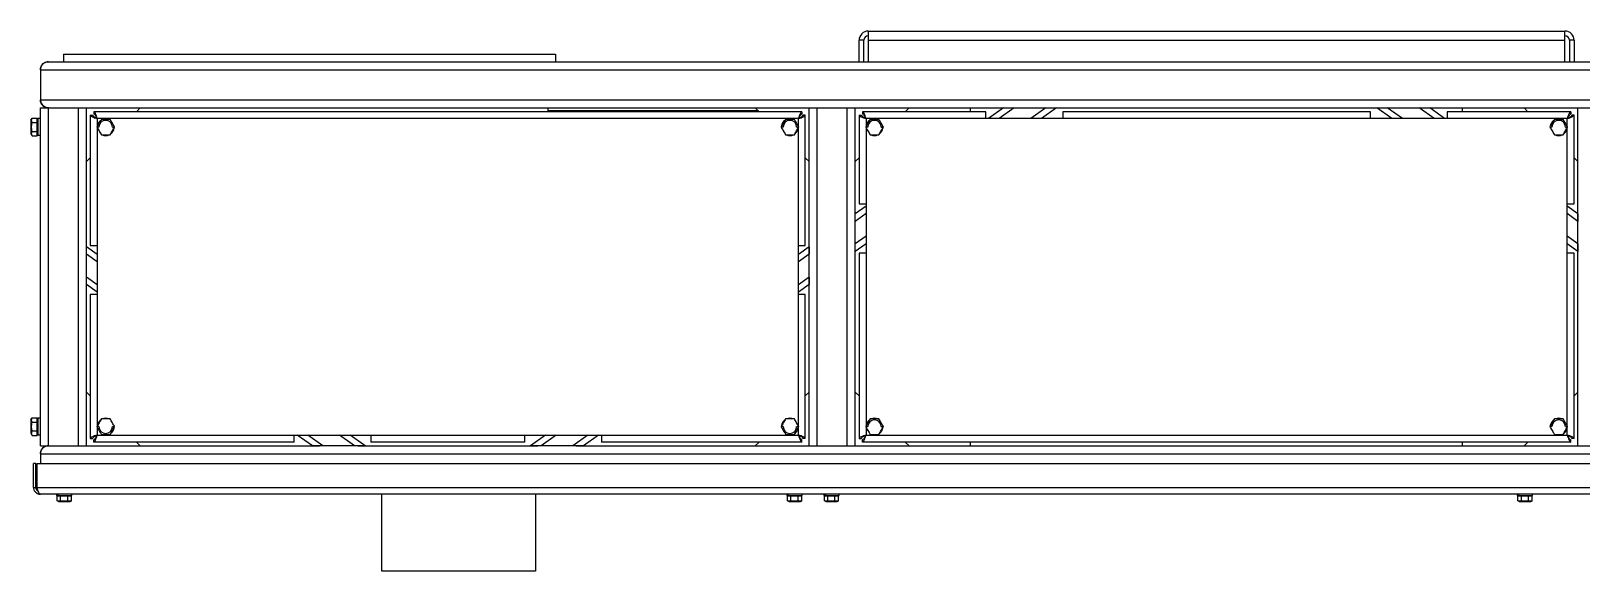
# Paper-space layout '_Superiore' of a CAD drawing. Header units: millimetres. Extents: x -903 to 1083, y -136 to 216.
# Drawn here: x -903 to 106, y -136 to 216 of the extents above; entities that cross this region are included whole.
import ezdxf

# ---------------------------------------------------------------- set-up
doc = ezdxf.new("R2010")
doc.units = ezdxf.units.MM

psp = doc.layouts.new('_Superiore')

# ---------------------------------------------------------------- linework, layer by layer
at = {"color": 7, "linetype": 'Continuous', "lineweight": 25}
for p, q in [((-358.3, 215.7), (94.7, 215.7)), ((-358.3, 215.7), (-358.3, 195.7)), ((94.7, 195.7), (94.7, 215.7)), ((-361.3, 209.7), (-364.3, 209.7)), ((-364.3, 195.7), (-364.3, 209.7)), ((-361.3, 195.7), (-361.3, 209.7)), ((-358.3, 209.7), (94.7, 209.7)), ((100.7, 209.7), (97.7, 209.7)), ((97.7, 209.7), (97.7, 195.7)), ((100.7, 209.7), (100.7, 195.7)), ((-891.6, 195.7), (928, 195.7)), ((-881.8, 200.7), (-881.8, 195.7)), ((-881.8, 200.7), (-561.8, 200.7)), ((-561.8, 200.7), (-561.8, 195.7)), ((-896.8, 190.5), (-896.8, 170.9)), ((-896.8, 190.5), (933.2, 190.5)), ((-896.8, 170.9), (933.2, 170.9)), ((-896.8, -54.3), (-896.8, 165.7)), ((-896.8, 165.7), (-265.6, 165.7)), ((-891.6, -54.3), (-891.6, 165.7)), ((-872, -54.3), (-872, 165.7)), ((-866.8, -54.3), (-866.8, 165.7)), ((-401.5, 163.2), (-862.1, 163.2)), ((-862.1, 163.2), (-862.1, 161.7)), ((-831.8, 165.7), (-834.3, 163.2)), ((-566.8, 165.7), (-566.8, 163.7)), ((-429.8, 163.7), (-566.8, 163.7)), ((-429.3, 163.2), (-431.8, 165.7)), ((-401.5, 163.2), (-401.5, 161.7)), ((-396.8, -54.3), (-396.8, 165.7)), ((-391.6, -54.3), (-391.6, 165.7)), ((-372, -54.3), (-372, 165.7)), ((-366.8, -54.3), (-366.8, 165.7)), ((-281.8, 163.2), (-362.1, 163.2)), ((-362.1, 163.2), (-362.1, 161.7)), ((-331.8, 165.7), (-334.3, 163.2)), ((-291.8, 163.2), (-291.8, 165.7)), ((-281.8, 158.7), (-281.8, 163.2)), ((-270.3, 165.7), (-280.1, 158.7)), ((-263.4, 165.7), (-273.2, 158.7)), ((-263.4, 165.7), (-242.8, 165.7)), ((-242.8, 165.7), (-252.6, 158.7)), ((-235.9, 165.7), (-245.7, 158.7)), ((-240.6, 165.7), (-22.9, 165.7)), ((-31.8, 163.2), (-231.8, 163.2)), ((-231.8, 163.2), (-231.8, 158.7)), ((-31.8, 158.7), (-31.8, 163.2)), ((-17.8, 158.7), (-27.6, 165.7)), ((-20.8, 165.7), (-0.1, 165.7)), ((-11, 158.7), (-20.8, 165.7)), ((9.7, 158.7), (-0.1, 165.7)), ((2, 165.7), (933.2, 165.7)), ((16.5, 158.7), (6.8, 165.7)), ((98.5, 163.2), (18.2, 163.2)), ((18.2, 163.2), (18.2, 158.7)), ((28.2, 163.2), (28.2, 165.7)), ((70.7, 163.2), (68.2, 165.7)), ((98.5, 163.2), (98.5, 161.7)), ((103.2, -54.3), (103.2, 165.7)), ((-902.9, 157.6), (-902.1, 159)), ((-902.9, 157.6), (-902.9, 148.9)), ((-902.1, 159), (-898.9, 159)), ((-902.1, 156.1), (-898.9, 156.1)), ((-898.9, 147.5), (-898.9, 159)), ((-898.4, 157.2), (-898.9, 157.2)), ((-898.4, 158.7), (-898.4, 147.7)), ((-896.8, 158.7), (-898.4, 158.7)), ((-864.3, 161), (-864.3, 76.2)), ((-864.3, 161), (-862.8, 161)), ((-858.7, 153.2), (-860, 153.2)), ((-403.8, 158.7), (-859.8, 158.7)), ((-859.8, 158.7), (-859.8, 153.7)), ((-859.8, 152.8), (-859.8, -41.3)), ((-849.9, 153.2), (-848.5, 153.2)), ((-413.7, 153.2), (-415, 153.2)), ((-404.9, 153.2), (-403.5, 153.2)), ((-403.8, 153.7), (-403.8, 158.7)), ((-403.8, -41.3), (-403.8, 152.8)), ((-399.3, 161), (-400.8, 161)), ((-399.3, 76.2), (-399.3, 161)), ((-364.3, 161), (-364.3, 103.2)), ((-364.3, 161), (-362.8, 161)), ((-358.7, 153.2), (-360, 153.2)), ((96.2, 158.7), (-359.8, 158.7)), ((-359.8, 158.7), (-359.8, 153.7)), ((-359.8, 152.8), (-359.8, -41.3)), ((-349.9, 153.2), (-348.5, 153.2)), ((86.3, 153.2), (85, 153.2)), ((95.1, 153.2), (96.5, 153.2)), ((96.2, 153.7), (96.2, 158.7)), ((96.2, -41.3), (96.2, 152.8)), ((100.7, 161), (99.2, 161)), ((100.7, 103.2), (100.7, 161)), ((-902.9, 148.9), (-902.1, 147.5)), ((-902.1, 150.4), (-898.9, 150.4)), ((-902.1, 147.5), (-898.9, 147.5)), ((-898.4, 149.2), (-898.9, 149.2)), ((-896.8, 147.7), (-898.4, 147.7)), ((-864.3, 133.2), (-866.8, 130.7)), ((-396.8, 130.7), (-399.3, 133.2)), ((-364.3, 133.2), (-366.8, 130.7)), ((103.2, 130.7), (100.7, 133.2)), ((-359.8, 101.8), (-366.8, 96.8)), ((-364.3, 103.2), (-359.8, 103.2)), ((96.2, 103.2), (100.7, 103.2)), ((103.2, 96.8), (96.2, 101.8)), ((-359.8, 96.9), (-366.8, 91.8)), ((103.2, 91.8), (96.2, 96.9)), ((-359.8, 82.1), (-366.8, 77.1)), ((103.2, 77.1), (96.2, 82.1)), ((-859.8, 70.3), (-866.8, 75.3)), ((-864.3, 76.2), (-859.8, 76.2)), ((-403.8, 76.2), (-399.3, 76.2)), ((-396.8, 75.3), (-403.8, 70.3)), ((-359.8, 77.2), (-366.8, 72.2)), ((-364.3, 71.2), (-364.3, -49.5)), ((-359.8, 71.2), (-364.3, 71.2)), ((103.2, 72.2), (96.2, 77.2)), ((100.7, 71.2), (96.2, 71.2)), ((100.7, -49.5), (100.7, 71.2)), ((-859.8, 65.4), (-866.8, 70.4)), ((-396.8, 70.4), (-403.8, 65.4)), ((-859.8, 50.6), (-866.8, 55.6)), ((-859.8, 45.7), (-866.8, 50.7)), ((-396.8, 55.6), (-403.8, 50.6)), ((-396.8, 50.7), (-403.8, 45.7)), ((-864.3, 44.2), (-864.3, -49.5)), ((-859.8, 44.2), (-864.3, 44.2)), ((-399.3, 44.2), (-403.8, 44.2)), ((-399.3, -49.5), (-399.3, 44.2)), ((-866.8, -19.3), (-864.3, -21.8)), ((-399.3, -21.8), (-396.8, -19.3)), ((-366.8, -19.3), (-364.3, -21.8)), ((100.7, -21.8), (103.2, -19.3)), ((-902.9, -37.4), (-902.1, -36)), ((-902.9, -37.4), (-902.9, -46.1)), ((-902.1, -36), (-898.9, -36)), ((-902.1, -38.9), (-898.9, -38.9)), ((-898.9, -47.5), (-898.9, -36)), ((-898.4, -37.8), (-898.9, -37.8)), ((-896.8, -36.3), (-898.4, -36.3)), ((-898.4, -36.3), (-898.4, -47.3)), ((-902.9, -46.1), (-902.1, -47.5)), ((-902.1, -44.6), (-898.9, -44.6)), ((-902.1, -47.5), (-898.9, -47.5)), ((-898.4, -45.8), (-898.9, -45.8)), ((-896.8, -47.3), (-898.4, -47.3)), ((-864.3, -49.5), (-862.8, -49.5)), ((-862.1, -51.8), (-862.1, -50.3)), ((-858.7, -41.8), (-860, -41.8)), ((-859.8, -42.2), (-859.8, -47.3)), ((-859.8, -47.3), (-403.8, -47.3)), ((-849.9, -41.8), (-848.5, -41.8)), ((-731.8, -51.8), (-731.8, -47.3)), ((-719.9, -54.3), (-729.7, -47.3)), ((-713.1, -54.3), (-722.8, -47.3)), ((-692.4, -54.3), (-702.2, -47.3)), ((-685.5, -54.3), (-695.3, -47.3)), ((-681.8, -47.3), (-681.8, -51.8)), ((-581.8, -51.8), (-581.8, -47.3)), ((-568.2, -47.3), (-578, -54.3)), ((-561.3, -47.3), (-571.1, -54.3)), ((-540.7, -47.3), (-550.5, -54.3)), ((-533.8, -47.3), (-543.6, -54.3)), ((-531.8, -47.3), (-531.8, -51.8)), ((-413.7, -41.8), (-415, -41.8)), ((-404.9, -41.8), (-403.5, -41.8)), ((-403.8, -47.3), (-403.8, -42.2)), ((-401.5, -51.8), (-401.5, -50.3)), ((-399.3, -49.5), (-400.8, -49.5)), ((-364.3, -49.5), (-362.8, -49.5)), ((-362.1, -51.8), (-362.1, -50.3)), ((-358.7, -41.8), (-360, -41.8)), ((-359.8, -42.2), (-359.8, -47.3)), ((-359.8, -47.3), (96.2, -47.3)), ((-349.9, -41.8), (-348.5, -41.8)), ((86.3, -41.8), (85, -41.8)), ((95.1, -41.8), (96.5, -41.8)), ((96.2, -47.3), (96.2, -42.2)), ((98.5, -51.8), (98.5, -50.3)), ((100.7, -49.5), (99.2, -49.5)), ((-896.8, -54.3), (-715.2, -54.3)), ((-896.8, -59.5), (933.2, -59.5)), ((-896.8, -59.5), (-896.8, -65.8)), ((-731.8, -51.8), (-862.1, -51.8)), ((-834.3, -51.8), (-831.8, -54.3)), ((-692.4, -54.3), (-713.1, -54.3)), ((-690.3, -54.3), (-573.2, -54.3)), ((-581.8, -51.8), (-681.8, -51.8)), ((-550.5, -54.3), (-571.1, -54.3)), ((-548.3, -54.3), (284.8, -54.3)), ((-401.5, -51.8), (-531.8, -51.8)), ((-431.8, -54.3), (-429.3, -51.8)), ((98.5, -51.8), (-362.1, -51.8)), ((-334.3, -51.8), (-331.8, -54.3)), ((-291.8, -54.3), (-291.8, -51.8)), ((28.2, -54.3), (28.2, -51.8)), ((68.2, -54.3), (70.7, -51.8)), ((-901.3, -81.3), (-901.3, -65.8)), ((-899.8, -65.8), (-901.3, -65.8)), ((-899.8, -81.3), (-899.8, -65.8)), ((-899.1, -65.8), (934.5, -65.8)), ((-899.1, -65.8), (-899.1, -81.3)), ((-901.3, -81.3), (-899.8, -81.3)), ((-899.1, -81.3), (934.5, -81.3)), ((932.2, -85.8), (-896.8, -85.8)), ((-886.3, -85.8), (-886.3, -86.6)), ((-886.3, -86.6), (-876.3, -86.6)), ((-876.6, -87.1), (-885.9, -87.1)), ((-885.9, -90.1), (-885.9, -87.1)), ((-885, -90.6), (-885.9, -90.1)), ((-885.4, -85.8), (-885.4, -86.6)), ((-885, -90.6), (-877.5, -90.6)), ((-884.3, -86.6), (-884.3, -87.1)), ((-883.6, -90.1), (-883.6, -87.1)), ((-879, -90.1), (-879, -87.1)), ((-878.3, -86.6), (-878.3, -87.1)), ((-877.5, -90.6), (-876.6, -90.1)), ((-876.6, -90.1), (-876.6, -87.1)), ((-876.3, -86.6), (-876.3, -85.8)), ((-674.8, -135.8), (-674.8, -85.8)), ((-574.8, -85.8), (-574.8, -135.8)), ((-411.3, -85.8), (-411.3, -86.6)), ((-411.3, -86.6), (-401.3, -86.6)), ((-401.6, -87.1), (-410.9, -87.1)), ((-410.9, -90.1), (-410.9, -87.1)), ((-410, -90.6), (-410.9, -90.1)), ((-410.4, -85.8), (-410.4, -86.6)), ((-410, -90.6), (-402.5, -90.6)), ((-409.3, -86.6), (-409.3, -87.1)), ((-408.6, -90.1), (-408.6, -87.1)), ((-404, -90.1), (-404, -87.1)), ((-403.3, -86.6), (-403.3, -87.1)), ((-402.5, -90.6), (-401.6, -90.1)), ((-401.6, -90.1), (-401.6, -87.1)), ((-401.3, -86.6), (-401.3, -85.8)), ((-387.3, -85.8), (-387.3, -86.6)), ((-387.3, -86.6), (-377.3, -86.6)), ((-377.6, -87.1), (-386.9, -87.1)), ((-386.9, -90.1), (-386.9, -87.1)), ((-386, -90.6), (-386.9, -90.1)), ((-386.4, -85.8), (-386.4, -86.6)), ((-386, -90.6), (-378.5, -90.6)), ((-385.3, -86.6), (-385.3, -87.1)), ((-384.6, -90.1), (-384.6, -87.1)), ((-380, -90.1), (-380, -87.1)), ((-379.3, -86.6), (-379.3, -87.1)), ((-378.5, -90.6), (-377.6, -90.1)), ((-377.6, -90.1), (-377.6, -87.1)), ((-377.3, -86.6), (-377.3, -85.8)), ((63.7, -85.8), (63.7, -86.6)), ((63.7, -86.6), (73.7, -86.6)), ((73.4, -87.1), (64.1, -87.1)), ((64.1, -90.1), (64.1, -87.1)), ((65, -90.6), (64.1, -90.1)), ((64.6, -85.8), (64.6, -86.6)), ((65, -90.6), (72.5, -90.6)), ((65.7, -86.6), (65.7, -87.1)), ((66.4, -90.1), (66.4, -87.1)), ((71, -90.1), (71, -87.1)), ((71.7, -86.6), (71.7, -87.1)), ((72.5, -90.6), (73.4, -90.1)), ((73.4, -90.1), (73.4, -87.1)), ((73.7, -86.6), (73.7, -85.8)), ((-574.8, -135.8), (-674.8, -135.8))]:
    psp.add_line(p, q, dxfattribs=at)
for centre, radius, start, end in [((-358.3, 209.7), 6, 90, 180), ((-358.3, 209.7), 3, 90, 180), ((94.7, 209.7), 6, 0, 90), ((94.7, 209.7), 3, 0, 90), ((-854.3, 153.2), 5.5, 127.4937, 172.1802), ((-854.3, 153.2), 4.39, 0, 180), ((-854.3, 153.2), 5.5, 65.5154, 113.664), ((-854.3, 153.2), 5.5, 307.4937, 352.1802), ((-409.3, 153.2), 5.5, 127.4937, 172.1802), ((-409.3, 153.2), 4.39, 0, 180), ((-409.3, 153.2), 5.5, 65.38, 114.62), ((-409.3, 153.2), 5.5, 307.4937, 352.1802), ((-354.3, 153.2), 5.5, 127.4937, 172.1802), ((-354.3, 153.2), 4.39, 0, 180), ((-354.3, 153.2), 5.5, 65.5154, 113.664), ((-354.3, 153.2), 5.5, 307.4937, 352.1802), ((90.7, 153.2), 5.5, 127.4937, 172.1802), ((90.7, 153.2), 4.39, 0, 180), ((90.7, 153.2), 5.5, 65.5154, 113.664), ((90.7, 153.2), 5.5, 307.4937, 352.1802), ((-854.3, 153.2), 5.5, 245.5154, 293.664), ((-409.3, 153.2), 5.5, 245.38, 294.62), ((-354.3, 153.2), 5.5, 245.5154, 293.664), ((90.7, 153.2), 5.5, 245.5154, 293.664), ((-854.3, -41.8), 5.5, 127.4937, 172.1802), ((-854.3, -41.8), 5.5, 65.5154, 113.664), ((-409.3, -41.8), 5.5, 127.4937, 172.1802), ((-409.3, -41.8), 5.5, 65.5154, 113.664), ((-354.3, -41.8), 5.5, 127.4937, 172.1802), ((-354.3, -41.8), 4.39, 0, 180), ((-354.3, -41.8), 5.5, 65.38, 114.62), ((90.7, -41.8), 5.5, 127.4937, 172.1802), ((90.7, -41.8), 4.39, 0, 180), ((90.7, -41.8), 5.5, 65.5154, 113.664), ((-854.3, -41.8), 4.39, 180, 0), ((-854.3, -41.8), 5.5, 245.5154, 293.664), ((-854.3, -41.8), 5.5, 307.4937, 352.1802), ((-409.3, -41.8), 4.39, 180, 0), ((-409.3, -41.8), 5.5, 245.5154, 293.664), ((-409.3, -41.8), 5.5, 307.4937, 352.1802), ((-354.3, -41.8), 5.5, 245.38, 294.62), ((-354.3, -41.8), 5.5, 307.4937, 352.1802), ((90.7, -41.8), 5.5, 245.5154, 293.664), ((90.7, -41.8), 5.5, 307.4937, 352.1802)]:
    psp.add_arc(centre, radius, start, end, dxfattribs=at)
for points, knots in [([(-891.6, 195.7), (-892, 195.7), (-893, 195.6), (-894.4, 195), (-895.5, 194), (-896.3, 192.9), (-896.7, 191.7), (-896.7, 190.9), (-896.8, 190.5)], [0, 0, 0, 0, 0.204354, 0.415712, 0.616815, 0.759332, 0.886228, 1, 1, 1, 1]), ([(-896.8, 190.5), (-896.7, 191), (-896.6, 192.1), (-895.9, 193.5), (-894.8, 194.7), (-893.3, 195.6), (-892.1, 195.7), (-891.6, 195.7)], [0, 0, 0, 0, 0.146754, 0.316126, 0.510248, 0.757793, 1, 1, 1, 1]), ([(-896.8, 170.9), (-896.7, 170.5), (-896.6, 169.4), (-895.9, 168), (-894.8, 166.7), (-893.3, 165.9), (-892.1, 165.8), (-891.6, 165.7)], [0, 0, 0, 0, 0.146754, 0.316126, 0.510248, 0.757793, 1, 1, 1, 1]), ([(-891.6, 165.7), (-892, 165.8), (-893, 165.9), (-894.4, 166.5), (-895.5, 167.5), (-896.3, 168.6), (-896.7, 169.8), (-896.7, 170.6), (-896.8, 170.9)], [0, 0, 0, 0, 0.204354, 0.415712, 0.616815, 0.759332, 0.886228, 1, 1, 1, 1]), ([(-270.3, 165.7), (-270.3, 165.7), (-270.2, 165.7), (-269.8, 165.7), (-269.2, 165.7), (-267.9, 165.7), (-265.9, 165.7), (-264.3, 165.7), (-263.4, 165.7)], [0, 0, 0, 0, 0.085005, 0.180816, 0.291502, 0.418244, 0.70617, 1, 1, 1, 1]), ([(-242.8, 165.7), (-241.9, 165.7), (-240.2, 165.7), (-238.3, 165.7), (-237, 165.7), (-236.4, 165.7), (-236, 165.7), (-235.9, 165.7), (-235.9, 165.7)], [0, 0, 0, 0, 0.29383, 0.581756, 0.708498, 0.819184, 0.914995, 1, 1, 1, 1]), ([(-27.6, 165.7), (-27.6, 165.7), (-27.6, 165.7), (-27.1, 165.7), (-26.5, 165.7), (-25.2, 165.7), (-23.3, 165.7), (-21.6, 165.7), (-20.8, 165.7)], [0, 0, 0, 0, 0.085005, 0.180816, 0.291502, 0.418244, 0.70617, 1, 1, 1, 1]), ([(-0.1, 165.7), (0.7, 165.7), (2.4, 165.7), (4.4, 165.7), (5.6, 165.7), (6.3, 165.7), (6.7, 165.7), (6.7, 165.7), (6.8, 165.7)], [0, 0, 0, 0, 0.29383, 0.581756, 0.708498, 0.819184, 0.914995, 1, 1, 1, 1]), ([(-902.1, 156.1), (-902.3, 156.6), (-902.7, 157.6), (-902.3, 158.5), (-902.1, 159)], [0, 0, 0, 0, 0.499067, 1, 1, 1, 1]), ([(-902.1, 150.4), (-902.3, 151.3), (-902.7, 153.2), (-902.3, 155.2), (-902.1, 156.1)], [0, 0, 0, 0, 0.500137, 1, 1, 1, 1]), ([(-857.1, 158.2), (-857.6, 157.4), (-858.6, 155.7), (-859.6, 154.1), (-860, 153.2)], [0, 0, 0, 0, 0.499067, 1, 1, 1, 1]), ([(-860, 153.2), (-859.6, 152.4), (-858.6, 150.7), (-857.6, 149.1), (-857.1, 148.2)], [0, 0, 0, 0, 0.499067, 1, 1, 1, 1]), ([(-851.4, 158.2), (-852.3, 158.2), (-854.3, 158.2), (-856.2, 158.2), (-857.1, 158.2)], [0, 0, 0, 0, 0.500137, 1, 1, 1, 1]), ([(-848.5, 153.2), (-849, 154.1), (-849.9, 155.7), (-850.9, 157.4), (-851.4, 158.2)], [0, 0, 0, 0, 0.499067, 1, 1, 1, 1]), ([(-851.4, 148.2), (-850.9, 149.1), (-849.9, 150.7), (-849, 152.4), (-848.5, 153.2)], [0, 0, 0, 0, 0.4990672, 1, 1, 1, 1]), ([(-412.1, 158.2), (-412.6, 157.4), (-413.6, 155.7), (-414.6, 154.1), (-415, 153.2)], [0, 0, 0, 0, 0.499067, 1, 1, 1, 1]), ([(-415, 153.2), (-414.6, 152.4), (-413.6, 150.7), (-412.6, 149.1), (-412.1, 148.2)], [0, 0, 0, 0, 0.499067, 1, 1, 1, 1]), ([(-406.4, 158.2), (-407.3, 158.2), (-409.3, 158.2), (-411.2, 158.2), (-412.1, 158.2)], [0, 0, 0, 0, 0.500137, 1, 1, 1, 1]), ([(-403.5, 153.2), (-404, 154.1), (-404.9, 155.7), (-405.9, 157.4), (-406.4, 158.2)], [0, 0, 0, 0, 0.499067, 1, 1, 1, 1]), ([(-406.4, 148.2), (-405.9, 149.1), (-404.9, 150.7), (-404, 152.4), (-403.5, 153.2)], [0, 0, 0, 0, 0.4990672, 1, 1, 1, 1]), ([(-357.1, 158.2), (-357.6, 157.4), (-358.6, 155.7), (-359.6, 154.1), (-360, 153.2)], [0, 0, 0, 0, 0.499067, 1, 1, 1, 1]), ([(-360, 153.2), (-359.6, 152.4), (-358.6, 150.7), (-357.6, 149.1), (-357.1, 148.2)], [0, 0, 0, 0, 0.499067, 1, 1, 1, 1]), ([(-351.4, 158.2), (-352.3, 158.2), (-354.3, 158.2), (-356.2, 158.2), (-357.1, 158.2)], [0, 0, 0, 0, 0.500137, 1, 1, 1, 1]), ([(-348.5, 153.2), (-349, 154.1), (-349.9, 155.7), (-350.9, 157.4), (-351.4, 158.2)], [0, 0, 0, 0, 0.499067, 1, 1, 1, 1]), ([(-351.4, 148.2), (-350.9, 149.1), (-349.9, 150.7), (-349, 152.4), (-348.5, 153.2)], [0, 0, 0, 0, 0.4990672, 1, 1, 1, 1]), ([(87.9, 158.2), (87.4, 157.4), (86.4, 155.7), (85.4, 154.1), (85, 153.2)], [0, 0, 0, 0, 0.499067, 1, 1, 1, 1]), ([(85, 153.2), (85.4, 152.4), (86.4, 150.7), (87.4, 149.1), (87.9, 148.2)], [0, 0, 0, 0, 0.499067, 1, 1, 1, 1]), ([(93.6, 158.2), (92.7, 158.2), (90.7, 158.2), (88.8, 158.2), (87.9, 158.2)], [0, 0, 0, 0, 0.500137, 1, 1, 1, 1]), ([(96.5, 153.2), (96, 154.1), (95.1, 155.7), (94.1, 157.4), (93.6, 158.2)], [0, 0, 0, 0, 0.499067, 1, 1, 1, 1]), ([(93.6, 148.2), (94.1, 149.1), (95.1, 150.7), (96, 152.4), (96.5, 153.2)], [0, 0, 0, 0, 0.4990672, 1, 1, 1, 1]), ([(-902.1, 147.5), (-902.3, 148), (-902.7, 148.9), (-902.3, 149.9), (-902.1, 150.4)], [0, 0, 0, 0, 0.499067, 1, 1, 1, 1]), ([(-857.1, 148.2), (-856.2, 148.2), (-854.3, 148.2), (-852.3, 148.2), (-851.4, 148.2)], [0, 0, 0, 0, 0.499863, 1, 1, 1, 1]), ([(-412.1, 148.2), (-411.2, 148.2), (-409.3, 148.2), (-407.3, 148.2), (-406.4, 148.2)], [0, 0, 0, 0, 0.499863, 1, 1, 1, 1]), ([(-357.1, 148.2), (-356.2, 148.2), (-354.3, 148.2), (-352.3, 148.2), (-351.4, 148.2)], [0, 0, 0, 0, 0.499863, 1, 1, 1, 1]), ([(87.9, 148.2), (88.8, 148.2), (90.7, 148.2), (92.7, 148.2), (93.6, 148.2)], [0, 0, 0, 0, 0.499863, 1, 1, 1, 1]), ([(-366.8, 91.8), (-366.8, 92.5), (-366.8, 93.9), (-366.8, 95.6), (-366.8, 96.6), (-366.8, 96.7), (-366.8, 96.8)], [0, 0, 0, 0, 0.294936, 0.595376, 0.810635, 1, 1, 1, 1]), ([(103.2, 96.8), (103.2, 96.7), (103.2, 96.6), (103.2, 96), (103.2, 94.9), (103.2, 93.5), (103.2, 92.4), (103.2, 91.8)], [0, 0, 0, 0, 0.158956, 0.336544, 0.531225, 0.770397, 1, 1, 1, 1]), ([(-866.8, 70.4), (-866.8, 71.1), (-866.8, 72.5), (-866.8, 74.1), (-866.8, 75.1), (-866.8, 75.3), (-866.8, 75.3)], [0, 0, 0, 0, 0.294936, 0.595376, 0.810635, 1, 1, 1, 1]), ([(-396.8, 75.3), (-396.8, 75.3), (-396.8, 75.2), (-396.8, 74.5), (-396.8, 73.5), (-396.8, 72), (-396.8, 70.9), (-396.8, 70.4)], [0, 0, 0, 0, 0.158956, 0.336544, 0.531225, 0.770397, 1, 1, 1, 1]), ([(-366.8, 72.2), (-366.8, 72.2), (-366.8, 72.3), (-366.8, 72.9), (-366.8, 74), (-366.8, 75.5), (-366.8, 76.6), (-366.8, 77.1)], [0, 0, 0, 0, 0.158956, 0.336544, 0.531225, 0.770397, 1, 1, 1, 1]), ([(103.2, 77.1), (103.2, 76.4), (103.2, 75), (103.2, 73.4), (103.2, 72.3), (103.2, 72.2), (103.2, 72.2)], [0, 0, 0, 0, 0.294936, 0.595376, 0.810635, 1, 1, 1, 1]), ([(-866.8, 50.7), (-866.8, 50.8), (-866.8, 50.8), (-866.8, 51.5), (-866.8, 52.6), (-866.8, 54), (-866.8, 55.1), (-866.8, 55.6)], [0, 0, 0, 0, 0.158956, 0.336544, 0.531225, 0.770397, 1, 1, 1, 1]), ([(-396.8, 55.6), (-396.8, 55), (-396.8, 53.6), (-396.8, 51.9), (-396.8, 50.9), (-396.8, 50.8), (-396.8, 50.7)], [0, 0, 0, 0, 0.294936, 0.595376, 0.810635, 1, 1, 1, 1]), ([(-902.1, -38.9), (-902.3, -38.4), (-902.7, -37.4), (-902.3, -36.5), (-902.1, -36)], [0, 0, 0, 0, 0.499067, 1, 1, 1, 1]), ([(-902.1, -44.6), (-902.3, -43.7), (-902.7, -41.8), (-902.3, -39.8), (-902.1, -38.9)], [0, 0, 0, 0, 0.500137, 1, 1, 1, 1]), ([(-857.1, -36.8), (-857.6, -37.6), (-858.6, -39.3), (-859.6, -40.9), (-860, -41.8)], [0, 0, 0, 0, 0.499067, 1, 1, 1, 1]), ([(-851.4, -36.8), (-852.3, -36.8), (-854.3, -36.8), (-856.2, -36.8), (-857.1, -36.8)], [0, 0, 0, 0, 0.500137, 1, 1, 1, 1]), ([(-848.5, -41.8), (-849, -40.9), (-849.9, -39.3), (-850.9, -37.6), (-851.4, -36.8)], [0, 0, 0, 0, 0.499067, 1, 1, 1, 1]), ([(-412.1, -36.8), (-412.6, -37.6), (-413.6, -39.3), (-414.6, -40.9), (-415, -41.8)], [0, 0, 0, 0, 0.499067, 1, 1, 1, 1]), ([(-406.4, -36.8), (-407.3, -36.8), (-409.3, -36.8), (-411.2, -36.8), (-412.1, -36.8)], [0, 0, 0, 0, 0.500137, 1, 1, 1, 1]), ([(-403.5, -41.8), (-404, -40.9), (-404.9, -39.3), (-405.9, -37.6), (-406.4, -36.8)], [0, 0, 0, 0, 0.499067, 1, 1, 1, 1]), ([(-357.1, -36.8), (-357.6, -37.6), (-358.6, -39.3), (-359.6, -40.9), (-360, -41.8)], [0, 0, 0, 0, 0.499067, 1, 1, 1, 1]), ([(-351.4, -36.8), (-352.3, -36.8), (-354.3, -36.8), (-356.2, -36.8), (-357.1, -36.8)], [0, 0, 0, 0, 0.500137, 1, 1, 1, 1]), ([(-348.5, -41.8), (-349, -40.9), (-349.9, -39.3), (-350.9, -37.6), (-351.4, -36.8)], [0, 0, 0, 0, 0.499067, 1, 1, 1, 1]), ([(87.9, -36.8), (87.4, -37.6), (86.4, -39.3), (85.4, -40.9), (85, -41.8)], [0, 0, 0, 0, 0.499067, 1, 1, 1, 1]), ([(93.6, -36.8), (92.7, -36.8), (90.7, -36.8), (88.8, -36.8), (87.9, -36.8)], [0, 0, 0, 0, 0.500137, 1, 1, 1, 1]), ([(96.5, -41.8), (96, -40.9), (95.1, -39.3), (94.1, -37.6), (93.6, -36.8)], [0, 0, 0, 0, 0.499067, 1, 1, 1, 1]), ([(-902.1, -47.5), (-902.3, -47), (-902.7, -46.1), (-902.3, -45.1), (-902.1, -44.6)], [0, 0, 0, 0, 0.499067, 1, 1, 1, 1]), ([(-860, -41.8), (-859.6, -42.6), (-858.6, -44.3), (-857.6, -45.9), (-857.1, -46.8)], [0, 0, 0, 0, 0.499067, 1, 1, 1, 1]), ([(-857.1, -46.8), (-856.2, -46.8), (-854.3, -46.8), (-852.3, -46.8), (-851.4, -46.8)], [0, 0, 0, 0, 0.499863, 1, 1, 1, 1]), ([(-851.4, -46.8), (-850.9, -45.9), (-849.9, -44.3), (-849, -42.6), (-848.5, -41.8)], [0, 0, 0, 0, 0.4990672, 1, 1, 1, 1]), ([(-415, -41.8), (-414.6, -42.6), (-413.6, -44.3), (-412.6, -45.9), (-412.1, -46.8)], [0, 0, 0, 0, 0.499067, 1, 1, 1, 1]), ([(-412.1, -46.8), (-411.2, -46.8), (-409.3, -46.8), (-407.3, -46.8), (-406.4, -46.8)], [0, 0, 0, 0, 0.499863, 1, 1, 1, 1]), ([(-406.4, -46.8), (-405.9, -45.9), (-404.9, -44.3), (-404, -42.6), (-403.5, -41.8)], [0, 0, 0, 0, 0.4990672, 1, 1, 1, 1]), ([(-360, -41.8), (-359.6, -42.6), (-358.6, -44.3), (-357.6, -45.9), (-357.1, -46.8)], [0, 0, 0, 0, 0.499067, 1, 1, 1, 1]), ([(-357.1, -46.8), (-356.2, -46.8), (-354.3, -46.8), (-352.3, -46.8), (-351.4, -46.8)], [0, 0, 0, 0, 0.499863, 1, 1, 1, 1]), ([(-351.4, -46.8), (-350.9, -45.9), (-349.9, -44.3), (-349, -42.6), (-348.5, -41.8)], [0, 0, 0, 0, 0.4990672, 1, 1, 1, 1]), ([(85, -41.8), (85.4, -42.6), (86.4, -44.3), (87.4, -45.9), (87.9, -46.8)], [0, 0, 0, 0, 0.499067, 1, 1, 1, 1]), ([(87.9, -46.8), (88.8, -46.8), (90.7, -46.8), (92.7, -46.8), (93.6, -46.8)], [0, 0, 0, 0, 0.499863, 1, 1, 1, 1]), ([(93.6, -46.8), (94.1, -45.9), (95.1, -44.3), (96, -42.6), (96.5, -41.8)], [0, 0, 0, 0, 0.4990672, 1, 1, 1, 1]), ([(-896.8, -59.5), (-896.7, -59), (-896.6, -57.9), (-895.9, -56.5), (-894.8, -55.3), (-893.3, -54.4), (-892.1, -54.3), (-891.6, -54.3)], [0, 0, 0, 0, 0.146754, 0.316126, 0.510248, 0.757793, 1, 1, 1, 1]), ([(-891.6, -54.3), (-892, -54.3), (-893, -54.4), (-894.4, -55), (-895.5, -56), (-896.3, -57.1), (-896.7, -58.3), (-896.7, -59.1), (-896.8, -59.5)], [0, 0, 0, 0, 0.204354, 0.415712, 0.616815, 0.759332, 0.886228, 1, 1, 1, 1]), ([(-713.1, -54.3), (-713.9, -54.3), (-715.6, -54.3), (-717.6, -54.3), (-718.8, -54.3), (-719.5, -54.3), (-719.9, -54.3), (-719.9, -54.3), (-719.9, -54.3)], [0, 0, 0, 0, 0.29383, 0.581756, 0.708498, 0.819184, 0.914995, 1, 1, 1, 1]), ([(-685.5, -54.3), (-685.6, -54.3), (-685.6, -54.3), (-686, -54.3), (-686.7, -54.3), (-687.9, -54.3), (-689.9, -54.3), (-691.6, -54.3), (-692.4, -54.3)], [0, 0, 0, 0, 0.085005, 0.180816, 0.291502, 0.418244, 0.70617, 1, 1, 1, 1]), ([(-571.1, -54.3), (-572, -54.3), (-573.6, -54.3), (-575.6, -54.3), (-576.8, -54.3), (-577.5, -54.3), (-577.9, -54.3), (-578, -54.3), (-578, -54.3)], [0, 0, 0, 0, 0.29383, 0.581756, 0.708498, 0.819184, 0.914995, 1, 1, 1, 1]), ([(-543.6, -54.3), (-543.6, -54.3), (-543.7, -54.3), (-544.1, -54.3), (-544.7, -54.3), (-546, -54.3), (-547.9, -54.3), (-549.6, -54.3), (-550.5, -54.3)], [0, 0, 0, 0, 0.085005, 0.180816, 0.291502, 0.418244, 0.70617, 1, 1, 1, 1]), ([(-899.8, -81.3), (-899.7, -81.6), (-899.6, -82.4), (-899, -83.4), (-898.4, -83.7), (-898.1, -83.9)], [0, 0, 0, 0, 0.359996, 0.719991, 1, 1, 1, 1]), ([(-883.6, -90.1), (-884, -90.2), (-884.7, -90.6), (-885.5, -90.2), (-885.9, -90.1)], [0, 0, 0, 0, 0.499067, 1, 1, 1, 1]), ([(-879, -90.1), (-879.7, -90.2), (-881.3, -90.6), (-882.8, -90.2), (-883.6, -90.1)], [0, 0, 0, 0, 0.500142, 1, 1, 1, 1]), ([(-876.6, -90.1), (-877, -90.2), (-877.8, -90.6), (-878.6, -90.2), (-879, -90.1)], [0, 0, 0, 0, 0.499067, 1, 1, 1, 1]), ([(-408.6, -90.1), (-409, -90.2), (-409.7, -90.6), (-410.5, -90.2), (-410.9, -90.1)], [0, 0, 0, 0, 0.499067, 1, 1, 1, 1]), ([(-404, -90.1), (-404.7, -90.2), (-406.3, -90.6), (-407.8, -90.2), (-408.6, -90.1)], [0, 0, 0, 0, 0.500142, 1, 1, 1, 1]), ([(-401.6, -90.1), (-402, -90.2), (-402.8, -90.6), (-403.6, -90.2), (-404, -90.1)], [0, 0, 0, 0, 0.499067, 1, 1, 1, 1]), ([(-384.6, -90.1), (-385, -90.2), (-385.7, -90.6), (-386.5, -90.2), (-386.9, -90.1)], [0, 0, 0, 0, 0.499067, 1, 1, 1, 1]), ([(-380, -90.1), (-380.7, -90.2), (-382.3, -90.6), (-383.8, -90.2), (-384.6, -90.1)], [0, 0, 0, 0, 0.500142, 1, 1, 1, 1]), ([(-377.6, -90.1), (-378, -90.2), (-378.8, -90.6), (-379.6, -90.2), (-380, -90.1)], [0, 0, 0, 0, 0.499067, 1, 1, 1, 1]), ([(66.4, -90.1), (66, -90.2), (65.3, -90.6), (64.5, -90.2), (64.1, -90.1)], [0, 0, 0, 0, 0.499067, 1, 1, 1, 1]), ([(71, -90.1), (70.3, -90.2), (68.7, -90.6), (67.2, -90.2), (66.4, -90.1)], [0, 0, 0, 0, 0.500142, 1, 1, 1, 1]), ([(73.4, -90.1), (73, -90.2), (72.2, -90.6), (71.4, -90.2), (71, -90.1)], [0, 0, 0, 0, 0.499067, 1, 1, 1, 1])]:
    psp.add_open_spline(points, degree=3, knots=knots, dxfattribs=at)
for points in [[(-859.8, 158.7), (-860, 159.3), (-860.3, 160.5), (-860.9, 162), (-861.5, 163), (-861.9, 163.2), (-862.1, 163.2)], [(-859.8, 158.7), (-860, 159.1), (-860.3, 159.9), (-860.9, 160.9), (-861.5, 161.6), (-861.9, 161.7), (-862.1, 161.7)], [(-401.5, 163.2), (-401.7, 163.2), (-402, 163), (-402.6, 162), (-403.2, 160.5), (-403.6, 159.3), (-403.8, 158.7)], [(-401.5, 161.7), (-401.7, 161.7), (-402, 161.6), (-402.6, 160.9), (-403.2, 159.9), (-403.6, 159.1), (-403.8, 158.7)], [(-359.8, 158.7), (-360, 159.3), (-360.3, 160.5), (-360.9, 162), (-361.5, 163), (-361.9, 163.2), (-362.1, 163.2)], [(-359.8, 158.7), (-360, 159.1), (-360.3, 159.9), (-360.9, 160.9), (-361.5, 161.6), (-361.9, 161.7), (-362.1, 161.7)], [(98.5, 163.2), (98.3, 163.2), (98, 163), (97.4, 162), (96.8, 160.5), (96.4, 159.3), (96.2, 158.7)], [(98.5, 161.7), (98.3, 161.7), (98, 161.6), (97.4, 160.9), (96.8, 159.9), (96.4, 159.1), (96.2, 158.7)], [(-864.3, 161), (-864.2, 160.8), (-864.1, 160.5), (-863, 159.9), (-861.5, 159.3), (-860.4, 158.9), (-859.8, 158.7)], [(-862.8, 161), (-862.7, 160.8), (-862.6, 160.5), (-861.9, 159.9), (-860.9, 159.3), (-860.2, 158.9), (-859.8, 158.7)], [(-403.8, 158.7), (-403.2, 158.9), (-402, 159.3), (-400.5, 159.9), (-399.5, 160.5), (-399.3, 160.8), (-399.3, 161)], [(-403.8, 158.7), (-403.4, 158.9), (-402.6, 159.3), (-401.6, 159.9), (-400.9, 160.5), (-400.8, 160.8), (-400.8, 161)], [(-364.3, 161), (-364.2, 160.8), (-364.1, 160.5), (-363, 159.9), (-361.5, 159.3), (-360.4, 158.9), (-359.8, 158.7)], [(-362.8, 161), (-362.7, 160.8), (-362.6, 160.5), (-361.9, 159.9), (-360.9, 159.3), (-360.2, 158.9), (-359.8, 158.7)], [(96.2, 158.7), (96.8, 158.9), (98, 159.3), (99.5, 159.9), (100.5, 160.5), (100.7, 160.8), (100.7, 161)], [(96.2, 158.7), (96.6, 158.9), (97.4, 159.3), (98.4, 159.9), (99.1, 160.5), (99.2, 160.8), (99.2, 161)], [(-859.8, -47.3), (-860.4, -47.4), (-861.5, -47.8), (-863, -48.4), (-864.1, -49), (-864.2, -49.4), (-864.3, -49.5)], [(-859.8, -47.3), (-860.2, -47.4), (-860.9, -47.8), (-861.9, -48.4), (-862.6, -49), (-862.7, -49.4), (-862.8, -49.5)], [(-862.1, -51.8), (-861.9, -51.7), (-861.5, -51.6), (-860.9, -50.5), (-860.3, -49), (-860, -47.8), (-859.8, -47.3)], [(-862.1, -50.3), (-861.9, -50.2), (-861.5, -50.1), (-860.9, -49.4), (-860.3, -48.4), (-860, -47.6), (-859.8, -47.3)], [(-399.3, -49.5), (-399.3, -49.4), (-399.5, -49), (-400.5, -48.4), (-402, -47.8), (-403.2, -47.4), (-403.8, -47.3)], [(-403.8, -47.3), (-403.6, -47.8), (-403.2, -49), (-402.6, -50.5), (-402, -51.6), (-401.7, -51.7), (-401.5, -51.8)], [(-400.8, -49.5), (-400.8, -49.4), (-400.9, -49), (-401.6, -48.4), (-402.6, -47.8), (-403.4, -47.4), (-403.8, -47.3)], [(-403.8, -47.3), (-403.6, -47.6), (-403.2, -48.4), (-402.6, -49.4), (-402, -50.1), (-401.7, -50.2), (-401.5, -50.3)], [(-359.8, -47.3), (-360.4, -47.4), (-361.5, -47.8), (-363, -48.4), (-364.1, -49), (-364.2, -49.4), (-364.3, -49.5)], [(-359.8, -47.3), (-360.2, -47.4), (-360.9, -47.8), (-361.9, -48.4), (-362.6, -49), (-362.7, -49.4), (-362.8, -49.5)], [(-362.1, -51.8), (-361.9, -51.7), (-361.5, -51.6), (-360.9, -50.5), (-360.3, -49), (-360, -47.8), (-359.8, -47.3)], [(-362.1, -50.3), (-361.9, -50.2), (-361.5, -50.1), (-360.9, -49.4), (-360.3, -48.4), (-360, -47.6), (-359.8, -47.3)], [(100.7, -49.5), (100.7, -49.4), (100.5, -49), (99.5, -48.4), (98, -47.8), (96.8, -47.4), (96.2, -47.3)], [(96.2, -47.3), (96.4, -47.8), (96.8, -49), (97.4, -50.5), (98, -51.6), (98.3, -51.7), (98.5, -51.8)], [(96.2, -47.3), (96.4, -47.6), (96.8, -48.4), (97.4, -49.4), (98, -50.1), (98.3, -50.2), (98.5, -50.3)], [(99.2, -49.5), (99.2, -49.4), (99.1, -49), (98.4, -48.4), (97.4, -47.8), (96.6, -47.4), (96.2, -47.3)], [(-901.3, -81.3), (-901.2, -81.8), (-901.1, -83), (-900, -84.5), (-898.5, -85.6), (-897.4, -85.7), (-896.8, -85.8)], [(-896.8, -85.8), (-897, -85.7), (-897.3, -85.6), (-897.9, -84.5), (-898.5, -83), (-898.9, -81.8), (-899.1, -81.3)]]:
    psp.add_open_spline(points, degree=3, dxfattribs=at)

doc.saveas('drawing.dxf')
